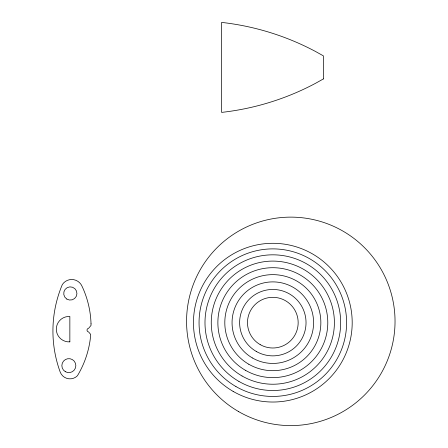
<?xml version="1.0" encoding="UTF-8"?>
<svg xmlns="http://www.w3.org/2000/svg" width="448" height="448" viewBox="0 0 448 448"><rect width="100%" height="100%" fill="white"/><g stroke="black" fill="none" stroke-linecap="round" stroke-linejoin="round"><path stroke-width="0.67" d="M91.028 323.842L91.011 325.438L88.637 328.266A1.876 1.876 0 0 0 88.637 331.99L90.686 334.404L90.227 339.349A94.965 94.965 0 0 1 77.431 375.754A10.461 10.461 0 0 1 60.166 371.98A119.476 119.476 0 0 1 62.334 284.553A11.239 11.239 0 0 1 82.057 286.317A94.965 94.965 0 0 1 91.028 323.842M323.383 78.938L315.521 83.322A261.778 261.727 0 0 1 221.609 112.398L221.609 22.4A261.778 261.727 0 0 1 315.521 51.481L323.383 55.86L323.383 78.938M69.849 341.863L69.849 316.484A12.718 12.718 0 0 0 56.308 329.174A12.718 12.718 0 0 0 69.849 341.863M256.228 351.417A33.202 33.202 0 0 0 306.034 322.661A33.202 33.202 0 0 0 256.228 293.905A33.202 33.202 0 0 0 256.228 351.417M260.159 344.602A25.334 25.334 0 0 0 298.166 322.661A25.334 25.334 0 0 0 260.159 300.72A25.334 25.334 0 0 0 260.159 344.602M238.683 411.634A104.233 104.233 0 0 0 395.035 321.367A104.233 104.233 0 0 0 238.683 231.095A104.233 104.233 0 0 0 238.683 411.634M233.145 391.395A79.363 79.363 0 0 0 352.195 322.661A79.363 79.363 0 0 0 233.145 253.932A79.363 79.363 0 0 0 233.145 391.395M242.043 375.978A61.566 61.566 0 0 0 334.398 322.661A61.566 61.566 0 0 0 242.043 269.343A61.566 61.566 0 0 0 242.043 375.978M245.353 370.255A54.958 54.958 0 0 0 327.79 322.661A54.958 54.958 0 0 0 245.353 275.066A54.958 54.958 0 0 0 245.353 370.255M238.907 381.416A67.844 67.844 0 0 0 340.67 322.661A67.844 67.844 0 0 0 238.907 263.911A67.844 67.844 0 0 0 238.907 381.416M235.939 386.551A73.774 73.774 0 0 0 346.606 322.661A73.774 73.774 0 0 0 235.939 258.77A73.774 73.774 0 0 0 235.939 386.551M252.442 357.969A40.768 40.768 0 0 0 313.6 322.661A40.768 40.768 0 0 0 252.442 287.353A40.768 40.768 0 0 0 252.442 357.969M248.819 364.252A48.026 48.026 0 0 0 320.852 322.661A48.026 48.026 0 0 0 248.819 281.07A48.026 48.026 0 0 0 248.819 364.252M66.836 299.085A6.614 6.614 0 0 0 76.933 293.686A6.614 6.614 0 0 0 67.206 287.638A6.614 6.614 0 0 0 66.836 299.085M65.352 371.694A6.994 6.994 0 0 0 75.846 365.635A6.994 6.994 0 0 0 65.352 359.576A6.994 6.994 0 0 0 65.352 371.694"/></g></svg>
